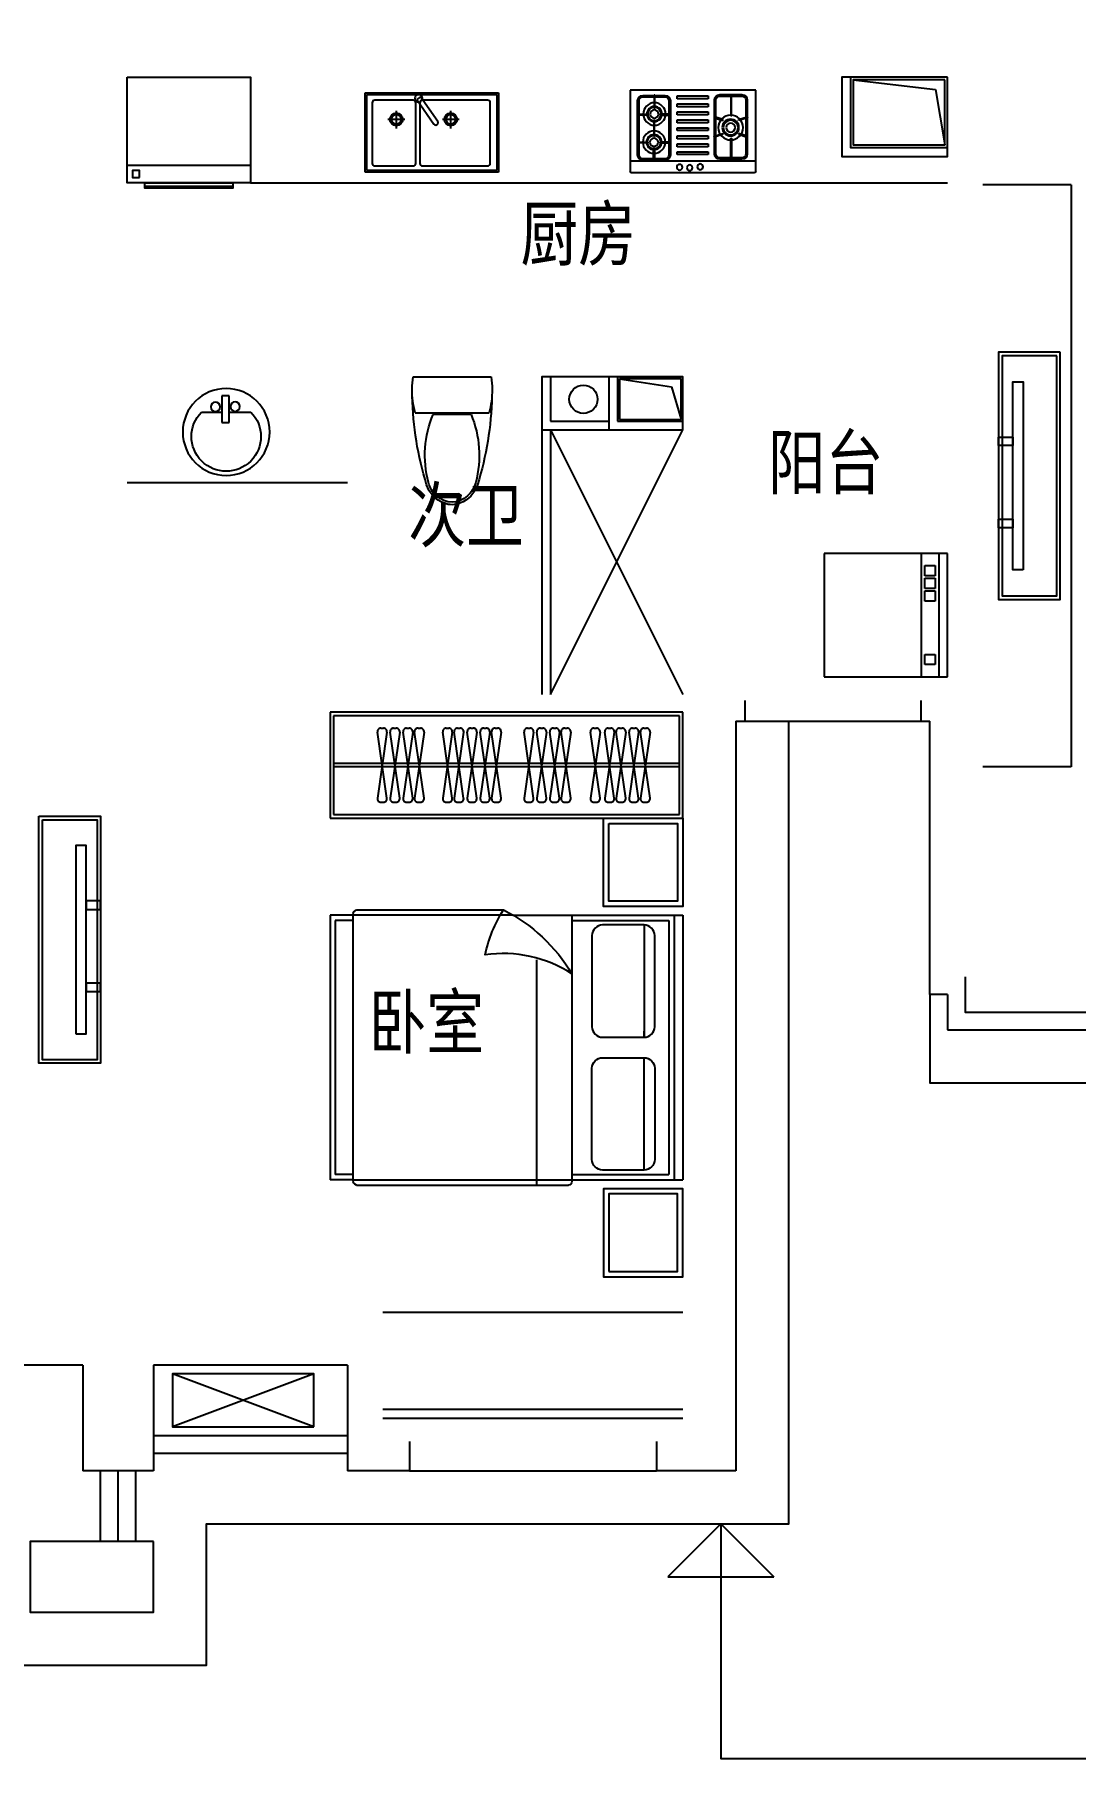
# Model space of a CAD drawing. Extents: x 544659 to 588977, y -8328 to 21775.
# Drawn here: x 570102 to 576002, y 2895 to 12666 of the extents above; entities that cross this region are included whole.
import ezdxf

# ---------------------------------------------------------------- set-up
doc = ezdxf.new("R2010")
doc.units = 0
doc.header["$LTSCALE"] = 1000
doc.header["$MEASUREMENT"] = 0
doc.linetypes.add('CONTINOUS', pattern=[0])
doc.layers.get('0').update_dxf_attribs({"color": 254, "linetype": 'CONTINUOUS'})
for name, color, linetype in [('DIM_ELEV', 3, 'CONTINUOUS'), ('J家具', 25, 'CONTINUOUS'), ('LVTRY', 6, 'CONTINUOUS'), ('PUB STRM', 4, 'CONTINUOUS'), ('TEXT', 7, 'CONTINUOUS'), ('WALL', 9, 'CONTINUOUS'), ('WINDOW', 4, 'CONTINUOUS'), ('保温层', 42, 'CONTINUOUS'), ('剖面墙线', 254, 'CONTINUOUS'), ('栏杆', 2, 'CONTINUOUS'), ('看线', 157, 'CONTINUOUS'), ('空调', 231, 'CONTINOUS'), ('空调百叶', 35, 'CONTINUOUS')]:
    doc.layers.add(name, color=color, linetype=linetype)
doc.styles.add('-黑体', font='SIMHEI.TTF', dxfattribs={"width": 0.8})
doc.styles.add('DIM_FONT', font='SIMPLEX.shx', dxfattribs={"width": 0.8})

# ---------------------------------------------------------------- blocks, each defined once
blk = doc.blocks.new('d2')
at = {"layer": 'LVTRY'}
blk.add_line((350, -500), (-350, -500), dxfattribs=at)
for points in [[(350, 0), (-350, 0), (-350, -600), (350, -600)], [(280, -570), (280, -530), (320, -530), (320, -570)], [(-250, -620), (250, -620), (250, -600), (-250, -600)], [(-250, -620), (-250, -630), (250, -630), (250, -620)]]:
    blk.add_lwpolyline(points, close=True, dxfattribs=at)
blk = doc.blocks.new('ds')
at = {"layer": 'J家具', "ltscale": 0.5}
blk.add_lwpolyline([(0, -700), (350, -700), (350, 700), (0, 700)], close=True, dxfattribs=at)
at = {"layer": 'J家具', "color": 251, "ltscale": 40}
for points in [[(20, -680), (330, -680), (330, 680), (20, 680)], [(210, 533.1), (268.1, 533.1), (268.1, -533.1), (210, -533.1)], [(268.1, 294.4), (350, 294.4), (350, 246.5), (268.1, 246.5)], [(268.1, -171.9), (350, -171.9), (350, -219.9), (268.1, -219.9)]]:
    blk.add_lwpolyline(points, close=True, dxfattribs=at)
blk = doc.blocks.new('c04')
at = {"layer": 'J家具'}
for p, q in [((-750, -629.1), (-750, 0)), ((750, 0), (-750, 0)), ((750, -962.3), (750, 0)), ((750, -50), (-750, -50)), ((720, -80), (-720, -80)), ((-720, -629.1), (-720, -80)), ((720, -629.1), (720, -80)), ((-694.5, -219.9), (-57.8, -219.9)), ((57.8, -219.9), (92.2, -219.9)), ((694.5, -219.9), (57.8, -219.9)), ((-780, -1850), (-780, -649.1)), ((750, -629.1), (-760, -629.1)), ((-750, -1870), (-750, -629.1)), ((497.4, -829.5), (-780, -829.5)), ((750, -962.3), (750, -1870)), ((780, -1850), (780, -1017.1)), ((750, -1870), (-750, -1870)), ((-750, -1870), (-750, -2000)), ((-720, -1870), (-720, -1970)), ((720, -1870), (720, -1970)), ((750, -1870), (750, -2000)), ((750, -2000), (-750, -2000)), ((720, -1970), (-720, -1970))]:
    blk.add_line(p, q, dxfattribs=at)
for points in [[(-1300, -450), (-1300, 0), (-800, 0), (-800, -450), (-1300, -450), (-1300, -370)], [(1300, -450), (1300, 0), (800, 0), (800, -450), (1300, -450), (1300, -370)]]:
    blk.add_lwpolyline(points, dxfattribs=at)
for points in [[(-1270, -420), (-1270, -30), (-830, -30), (-830, -420)], [(1270, -420), (1270, -30), (830, -30), (830, -420)]]:
    blk.add_lwpolyline(points, close=True, dxfattribs=at)
for points in [[(-694.5, -219.9), (-694.5, -455.3, 0.414214), (-634.5, -515.3), (-117.8, -515.3, 0.414214), (-57.8, -455.3), (-57.8, -219.9, 0.414214), (-117.8, -159.9), (-634.5, -159.9, 0.414214)], [(694.5, -219.9), (694.5, -455.3, -0.414214), (634.5, -515.3), (117.8, -515.3, -0.414214), (57.8, -455.3), (57.8, -219.9, -0.414214), (117.8, -159.9), (634.5, -159.9, -0.414214)]]:
    blk.add_lwpolyline(points, format="xyb", close=True, dxfattribs=at)
blk.add_lwpolyline([(417.4, -629.1, -0.180302), (525.4, -1120.8, 0.088637), (779.9, -1017.1, -28871.271551)], format="xyb", dxfattribs=at)
for centre, radius, start, end in [((-760, -649.1), 20, 90, 180), ((-63.3, -1441.5), 944, 26.72269, 59.39253), ((-751.2, -1839.4), 30.7, 200.30826, 272.31161), ((751.2, -1839.3), 30.7, 267.68478, 339.64336)]:
    blk.add_arc(centre, radius, start, end, dxfattribs=at)
blk = doc.blocks.new('xc1')
at = {"layer": 'LVTRY'}
for p, q in [((-378.5, 0), (-378.5, 450)), ((-378.5, 450), (378.5, 450)), ((378.5, 450), (378.5, 0)), ((378.5, 0), (-378.5, 0))]:
    blk.add_line(p, q, dxfattribs=at)
at = {"layer": 'LVTRY', "color": 251}
for p, q in [((-368.5, 10), (-368.5, 440)), ((-368.5, 440), (368.5, 440)), ((-337.8, 393.4), (-337.8, 50.3)), ((-105.5, 408.4), (-322.8, 408.4)), ((-90.5, 50.3), (-90.5, 393.4)), ((-63.5, 426.6), (-85.2, 411.4)), ((-85.2, 411.4), (11.6, 273.1)), ((-67.9, 393.4), (-67.9, 50.3)), ((33.3, 288.3), (-63.5, 426.6)), ((316.1, 408.4), (-52.9, 408.4)), ((331.1, 50.3), (331.1, 393.4)), ((368.5, 440), (368.5, 10)), ((-152.6, 299.6), (-248.6, 299.6)), ((-200.8, 248.1), (-200.8, 348.3)), ((155.8, 299.6), (59.8, 299.6)), ((107.6, 248.1), (107.6, 348.3)), ((368.5, 10), (-368.5, 10)), ((-322.8, 35.3), (-105.5, 35.3)), ((-52.9, 35.3), (316.1, 35.3))]:
    blk.add_line(p, q, dxfattribs=at)
for centre, radius in [((-200.8, 299.6), 36.1), ((-200.8, 299.6), 27.1), ((107.6, 299.6), 36.1), ((107.6, 299.6), 27.1)]:
    blk.add_circle(centre, radius, dxfattribs=at)
for centre, radius, start, end in [((-322.8, 393.4), 15, 90, 180), ((-105.5, 393.4), 15, 0, 90), ((-74.3, 419), 21.7, 342.60679, 267.3353), ((-52.9, 393.4), 15, 90, 180), ((316.1, 393.4), 15, 0, 90), ((22.4, 280.7), 13.3, 214.97105, 34.97105), ((-322.8, 50.3), 15, 180, 270), ((-105.5, 50.3), 15, 270, 0), ((-52.9, 50.3), 15, 180, 270), ((316.1, 50.3), 15, 270, 0)]:
    blk.add_arc(centre, radius, start, end, dxfattribs=at)
blk = doc.blocks.new('m')
at = {"layer": 'LVTRY'}
for p, q in [((-355.8, 468.8), (355.8, 468.8)), ((-355.8, 10.2), (-355.8, 468.8)), ((355.8, 468.8), (355.8, 9.8)), ((-345.8, 0.2), (345.8, -0.2))]:
    blk.add_line(p, q, dxfattribs=at)
at = {"layer": 'LVTRY', "color": 251}
for p, q in [((-307.5, 413.8), (-307.5, 107.3)), ((-299.5, 413.8), (-299.5, 107.3)), ((-151.8, 443.8), (-277.5, 443.8)), ((-151.8, 435.8), (-277.5, 435.8)), ((-218.4, 441.2), (-213.8, 441.2)), ((-218.4, 323.4), (-218.4, 441.2)), ((-213.8, 441.2), (-213.8, 323.4)), ((-129.8, 107.3), (-129.8, 413.8)), ((-121.8, 107.3), (-121.8, 413.8)), ((89.6, 437.5), (-86.6, 437.5)), ((-86.6, 437.5), (-86.6, 420.8)), ((-86.6, 420.8), (89.6, 420.8)), ((89.6, 392.1), (-86.6, 392.1)), ((-86.6, 392.1), (-86.6, 375.5)), ((89.6, 420.8), (89.6, 437.5)), ((89.6, 375.5), (89.6, 392.1)), ((128.3, 409), (128.3, 102.6)), ((136.3, 409), (136.3, 102.6)), ((284, 439), (158.3, 439)), ((284, 431), (158.3, 431)), ((215.5, 441.1), (220.1, 441.1)), ((215.5, 365.4), (215.5, 441.1)), ((220.1, 441.1), (220.1, 365.4)), ((306, 102.6), (306, 409)), ((314, 102.6), (314, 409)), ((-307.4, 317.9), (-309, 313.1)), ((-309, 313.1), (-259.9, 297.2)), ((-258.3, 302), (-307.4, 317.9)), ((-259.9, 297.2), (-258.3, 302)), ((-213.8, 323.4), (-218.4, 323.4)), ((-171, 302), (-121.9, 317.9)), ((-169.4, 297.2), (-171, 302)), ((-120.3, 313.1), (-169.4, 297.2)), ((-121.9, 317.9), (-120.3, 313.1)), ((-86.6, 375.5), (89.6, 375.5)), ((89.6, 346.8), (-86.6, 346.8)), ((-86.6, 346.8), (-86.6, 330.1)), ((-86.6, 330.1), (89.6, 330.1)), ((89.6, 301.5), (-86.6, 301.5)), ((-86.6, 301.5), (-86.6, 284.8)), ((89.6, 330.1), (89.6, 346.8)), ((89.6, 284.8), (89.6, 301.5)), ((128.3, 332.6), (188.1, 332.6)), ((128.3, 328), (128.3, 332.6)), ((188.1, 328), (128.3, 328)), ((188.1, 332.6), (188.1, 328)), ((220.1, 365.4), (215.5, 365.4)), ((217.6, 301.5), (222.2, 301.5)), ((217.6, 206.6), (217.6, 301.5)), ((222.2, 301.5), (222.2, 206.6)), ((313.7, 332.6), (254, 332.6)), ((254, 332.6), (254, 328)), ((254, 328), (313.7, 328)), ((313.7, 328), (313.7, 332.6)), ((-309, 208), (-259.9, 224)), ((-307.4, 203.2), (-309, 208)), ((-258.3, 219.2), (-307.4, 203.2)), ((-259.9, 224), (-258.3, 219.2)), ((-213.8, 197.8), (-218.4, 197.8)), ((-218.4, 197.8), (-218.4, 79.9)), ((-213.8, 79.9), (-213.8, 197.8)), ((-169.4, 224), (-171, 219.2)), ((-171, 219.2), (-121.9, 203.2)), ((-120.3, 208), (-169.4, 224)), ((-121.9, 203.2), (-120.3, 208)), ((-86.6, 284.8), (89.6, 284.8)), ((89.6, 256.1), (-86.6, 256.1)), ((-86.6, 256.1), (-86.6, 239.5)), ((-86.6, 239.5), (89.6, 239.5)), ((89.6, 210.8), (-86.6, 210.8)), ((-86.6, 210.8), (-86.6, 194.1)), ((89.6, 239.5), (89.6, 256.1)), ((89.6, 194.1), (89.6, 210.8)), ((222.2, 206.6), (217.6, 206.6)), ((-86.6, 194.1), (89.6, 194.1)), ((89.6, 165.4), (-86.6, 165.4)), ((-86.6, 165.4), (-86.6, 148.8)), ((-86.6, 148.8), (89.6, 148.8)), ((89.6, 120.1), (-86.6, 120.1)), ((-86.6, 120.1), (-86.6, 103.5)), ((-86.6, 103.5), (89.6, 103.5)), ((89.6, 148.8), (89.6, 165.4)), ((89.6, 103.5), (89.6, 120.1)), ((128.3, 174.8), (188.1, 174.8)), ((128.3, 170.2), (128.3, 174.8)), ((188.1, 170.2), (128.3, 170.2)), ((188.1, 174.8), (188.1, 170.2)), ((223.3, 144.1), (218.7, 144.1)), ((218.7, 144.1), (218.7, 70.5)), ((223.3, 70.5), (223.3, 144.1)), ((313.7, 174.8), (254, 174.8)), ((254, 174.8), (254, 170.2)), ((254, 170.2), (313.7, 170.2)), ((313.7, 170.2), (313.7, 174.8)), ((355.8, 68.1), (-355.8, 68.1)), ((-277.5, 85.3), (-151.8, 85.3)), ((-277.5, 77.3), (-151.8, 77.3)), ((-218.4, 79.9), (-213.8, 79.9)), ((158.3, 80.6), (284, 80.6)), ((158.3, 72.6), (284, 72.6)), ((218.7, 70.5), (223.3, 70.5))]:
    blk.add_line(p, q, dxfattribs=at)
for centre, radius in [((218.9, 333.9), 63.7), ((-213.3, 257.1), 70.1), ((-213.3, 257.1), 47.3), ((-213.3, 257.1), 41.8), ((218.9, 333.9), 43), ((218.9, 333.9), 38), ((218.9, 333.9), 23), ((-213.3, 257.1), 25.3), ((221, 174), 63.7), ((221, 174), 43), ((221, 174), 38), ((221, 174), 23), ((-40.6, 34.4), 16.2), ((18.9, 29.6), 16.2), ((76.1, 32), 16.2)]:
    blk.add_circle(centre, radius, dxfattribs=at)
for centre, radius, start, end in [((-277.5, 413.8), 30, 90, 180), ((-277.5, 413.8), 22, 90, 180), ((-151.8, 413.8), 30, 0, 90), ((-151.8, 413.8), 22, 0, 90), ((158.3, 409), 30, 90, 180), ((158.3, 409), 22, 90, 180), ((284, 409), 30, 0, 90), ((284, 409), 22, 0, 90), ((-277.5, 107.3), 30, 180, 270), ((-277.5, 107.3), 22, 180, 270), ((-151.8, 107.3), 30, 270, 0), ((-151.8, 107.3), 22, 270, 0), ((158.3, 102.6), 30, 180, 270), ((158.3, 102.6), 22, 180, 270), ((284, 102.6), 30, 270, 0), ((284, 102.6), 22, 270, 0)]:
    blk.add_arc(centre, radius, start, end, dxfattribs=at)
at = {"layer": 'LVTRY'}
for centre, start, end in [((-345.8, 10.2), 180, 269.96104), ((345.8, 9.8), 269.96104, 0)]:
    blk.add_arc(centre, 10, start, end, dxfattribs=at)
blk = doc.blocks.new('x2')
at = {"layer": 'LVTRY'}
for p, q in [((-16.5, 204.7), (24.1, 204.7)), ((-16.5, 54.7), (-16.5, 204.7)), ((24.1, 204.7), (24.1, 54.7)), ((-16.5, 113.2), (-139.8, 113.2)), ((139.8, 113.2), (24.1, 113.2)), ((24.1, 54.7), (-16.5, 54.7))]:
    blk.add_line(p, q, dxfattribs=at)
for centre, radius in [((0, 0), 246.4), ((-50.8, 143.7), 26.7), ((61, 142.4), 26.7)]:
    blk.add_circle(centre, radius, dxfattribs=at)
blk.add_arc((0, -25.4), 196.9, 135.25267, 44.74733, dxfattribs=at)
at = {"layer": 'LVTRY', "style": 'DIM_FONT', "width": 0.8, "flags": 9}
for tag in ['YSIZE', 'XSIZE']:
    blk.add_attdef(tag, (4.6, 248.3), '', height=0.5, rotation=270, dxfattribs=at)
blk = doc.blocks.new('ma1')
at = {"layer": 'LVTRY'}
for p, q in [((220.8, 0), (-220.8, 0)), ((226.4, -50.2), (220.8, 0)), ((226.4, -102.2), (226.4, -50.2)), ((209.5, -202.5), (220.9, -151.6)), ((220.9, -151.6), (226.4, -102.2)), ((209.5, -202.5), (-209.5, -202.5)), ((-107.7, -211.8), (107.7, -211.8))]:
    blk.add_line(p, q, dxfattribs=at)
for centre, radius, start, end in [((236.2, -76.2), 463.3, 170.53768, 187.73995), ((1596.9, -70.5), 1822.9, 181.22237, 197.24774), ((236.2, -76.2), 463.3, 187.73995, 195.82198), ((-1596.9, -70.5), 1822.9, 342.75226, 358.77763), ((448.2, -443.4), 602.2, 157.37374, 194.77857), ((-448.2, -443.4), 602.2, 345.22143, 22.62626), ((12.2, -562.5), 163.6, 197.24774, 249.54761), ((23.3, -555.5), 162.7, 194.77857, 226.85426), ((0, -580.4), 128.7, 226.85426, 313.14574), ((-12.2, -562.5), 163.6, 290.45239, 342.75226), ((-23.3, -555.5), 162.7, 313.14574, 345.22143), ((0, -595.2), 128.7, 249.54761, 290.45239)]:
    blk.add_arc(centre, radius, start, end, dxfattribs=at)
blk = doc.blocks.new('xi')
at = {"layer": 'LVTRY'}
for p, q in [((-350, -700), (-350, 0)), ((-350, 0), (350, 0)), ((350, 0), (350, -700)), ((-350, -550), (350, -550)), ((-223.7, -571.6), (-281.2, -571.6)), ((-281.2, -571.6), (-281.2, -629.1)), ((-223.7, -629.1), (-223.7, -571.6)), ((-151.8, -571.6), (-209.3, -571.6)), ((-209.3, -571.6), (-209.3, -629.1)), ((-151.8, -629.1), (-151.8, -571.6)), ((-79.9, -571.6), (-137.4, -571.6)), ((-137.4, -571.6), (-137.4, -629.1)), ((-79.9, -629.1), (-79.9, -571.6)), ((279.6, -571.6), (222.1, -571.6)), ((222.1, -571.6), (222.1, -629.1)), ((279.6, -629.1), (279.6, -571.6)), ((-350, -650), (350, -650)), ((-281.2, -629.1), (-223.7, -629.1)), ((-209.3, -629.1), (-151.8, -629.1)), ((-137.4, -629.1), (-79.9, -629.1)), ((222.1, -629.1), (279.6, -629.1)), ((350, -700), (-350, -700))]:
    blk.add_line(p, q, dxfattribs=at)
blk = doc.blocks.new('1234')
at = {"layer": '空调'}
for p, q in [((134658.4, 155047.1), (133858.4, 154747.1)), ((134658.4, 154747.1), (133858.4, 155047.1))]:
    blk.add_line(p, q, dxfattribs=at)
blk.add_lwpolyline([(134658.4, 154747.1), (134658.4, 155047.1), (133858.4, 155047.1), (133858.4, 154747.1)], close=True, dxfattribs=at)
blk = doc.blocks.new('A$C15E4124F')
at = {"layer": 'WALL'}
for p, q in [((420, 300), (0, 300)), ((0, 300), (0, 0)), ((420, 300), (50, 300)), ((50, 300), (50, 50)), ((420, 50), (420, 300)), ((420, 0), (420, 300)), ((410, 290), (60, 290)), ((60, 290), (60, 60)), ((60, 290), (355.7, 245.1)), ((355.7, 245.1), (410, 60)), ((410, 60), (410, 290)), ((0, 0), (420, 0)), ((50, 50), (420, 50)), ((60, 60), (410, 60))]:
    blk.add_line(p, q, dxfattribs=at)
blk = doc.blocks.new('z1')
for p, q in [((-876078.1, -170359.7, -160.5), (-876023.8, -170044.6, -160.5)), ((-876543.8, -170414.6, -160.5), (-876078.1, -170359.7, -160.5))]:
    blk.add_line(p, q)
at = {"elevation": -160.5}
for points in [[(-876008.8, -170429.6), (-876608.8, -170429.6), (-876608.8, -169979.6), (-876008.8, -169979.6)], [(-876008.8, -170429.6), (-876558.8, -170429.6), (-876558.8, -170029.6), (-876008.8, -170029.6)], [(-876023.8, -170414.6), (-876543.8, -170414.6), (-876543.8, -170044.6), (-876023.8, -170044.6)]]:
    blk.add_lwpolyline(points, close=True, dxfattribs=at)
blk = doc.blocks.new('A$C56D712EF')
at = {"layer": '看线'}
blk.add_lwpolyline([(12900, 3600), (12900, 800), (16500, 800), (16500, 0), (21700, 0), (21700, 800), (25000, 800), (25000, 1700), (25000, 2000), (25000, 2000), (25000, 5350)], dxfattribs=at)

msp = doc.modelspace()

# ---------------------------------------------------------------- linework, layer by layer
at = {"layer": 'DIM_ELEV'}
for p, q in [((573991.8, 4224.8), (573691.8, 3924.8)), ((573991.8, 4224.8), (574291.8, 3924.8)), ((573691.8, 3924.8), (574291.8, 3924.8))]:
    msp.add_line(p, q, dxfattribs=at)
msp.add_lwpolyline([(573991.8, 4224.8), (573991.8, 2895.3), (583880.6, 2895.3)], dxfattribs=at)
at = {"layer": 'J家具'}
for p, q in [((575977.3, 11814.7), (575477.3, 11814.7)), ((575977.3, 11814.7), (575977.3, 8514.7)), ((573777.3, 8824.8), (571777.3, 8824.8)), ((571777.3, 8824.8), (571777.3, 8224.8)), ((573757.3, 8804.8), (571797.3, 8804.8)), ((571797.3, 8804.8), (571797.3, 8244.8)), ((573757.3, 8244.8), (573757.3, 8804.8)), ((573777.3, 8224.8), (573777.3, 8824.8)), ((572099.5, 8337.4), (572045.6, 8712.1)), ((572099.5, 8712.1), (572045.6, 8337.4)), ((572065.4, 8734.8), (572079.7, 8734.8)), ((572172.1, 8337.4), (572118.2, 8712.1)), ((572172.1, 8712.1), (572118.2, 8337.4)), ((572138, 8734.8), (572152.3, 8734.8)), ((572245.7, 8337.4), (572191.8, 8712.1)), ((572245.7, 8712.1), (572191.8, 8337.4)), ((572211.6, 8734.8), (572225.9, 8734.8)), ((572310.1, 8337.4), (572256.2, 8712.1)), ((572310.1, 8712.1), (572256.2, 8337.4)), ((572276, 8734.8), (572290.3, 8734.8)), ((572470.2, 8337.4), (572416.2, 8712.1)), ((572470.2, 8712.1), (572416.2, 8337.4)), ((572436, 8734.8), (572450.4, 8734.8)), ((572534.6, 8337.4), (572480.6, 8712.1)), ((572534.6, 8712.1), (572480.6, 8337.4)), ((572500.4, 8734.8), (572514.8, 8734.8)), ((572608.9, 8337.4), (572555, 8712.1)), ((572608.9, 8712.1), (572555, 8337.4)), ((572574.8, 8734.8), (572589.1, 8734.8)), ((572682.5, 8337.4), (572628.6, 8712.1)), ((572682.5, 8712.1), (572628.6, 8337.4)), ((572648.4, 8734.8), (572662.7, 8734.8)), ((572746.9, 8337.4), (572693, 8712.1)), ((572746.9, 8712.1), (572693, 8337.4)), ((572712.8, 8734.8), (572727.1, 8734.8)), ((572930.8, 8337.4), (572876.9, 8712.1)), ((572930.8, 8712.1), (572876.9, 8337.4)), ((572896.7, 8734.8), (572911, 8734.8)), ((573003.4, 8337.4), (572949.5, 8712.1)), ((573003.4, 8712.1), (572949.5, 8337.4)), ((572969.3, 8734.8), (572983.6, 8734.8)), ((573077, 8337.4), (573023.1, 8712.1)), ((573077, 8712.1), (573023.1, 8337.4)), ((573042.9, 8734.8), (573057.2, 8734.8)), ((573141.4, 8337.4), (573087.5, 8712.1)), ((573141.4, 8712.1), (573087.5, 8337.4)), ((573107.3, 8734.8), (573121.6, 8734.8)), ((573307.5, 8337.4), (573253.5, 8712.1)), ((573307.5, 8712.1), (573253.5, 8337.4)), ((573273.3, 8734.8), (573287.6, 8734.8)), ((573388.5, 8337.4), (573334.5, 8712.1)), ((573388.5, 8712.1), (573334.5, 8337.4)), ((573354.4, 8734.8), (573368.7, 8734.8)), ((573452.9, 8337.4), (573398.9, 8712.1)), ((573452.9, 8712.1), (573398.9, 8337.4)), ((573418.7, 8734.8), (573433.1, 8734.8)), ((573526.5, 8337.4), (573472.5, 8712.1)), ((573526.5, 8712.1), (573472.5, 8337.4)), ((573492.3, 8734.8), (573506.6, 8734.8)), ((573590.9, 8337.4), (573536.9, 8712.1)), ((573590.9, 8712.1), (573536.9, 8337.4)), ((573556.7, 8734.8), (573571, 8734.8)), ((573757.3, 8534.8), (571797.3, 8534.8)), ((573757.3, 8514.8), (571797.3, 8514.8)), ((575977.3, 8514.7), (575477.3, 8514.7)), ((572065.4, 8314.8), (572079.7, 8314.8)), ((572138, 8314.8), (572152.3, 8314.8)), ((572211.6, 8314.8), (572225.9, 8314.8)), ((572276, 8314.8), (572290.3, 8314.8)), ((572436, 8314.8), (572450.4, 8314.8)), ((572500.4, 8314.8), (572514.8, 8314.8)), ((572574.8, 8314.8), (572589.1, 8314.8)), ((572648.4, 8314.8), (572662.7, 8314.8)), ((572712.8, 8314.8), (572727.1, 8314.8)), ((572896.7, 8314.8), (572911, 8314.8)), ((572969.3, 8314.8), (572983.6, 8314.8)), ((573042.9, 8314.8), (573057.2, 8314.8)), ((573107.3, 8314.8), (573121.6, 8314.8)), ((573273.3, 8314.8), (573287.6, 8314.8)), ((573354.4, 8314.8), (573368.7, 8314.8)), ((573418.7, 8314.8), (573433.1, 8314.8)), ((573492.3, 8314.8), (573506.6, 8314.8)), ((573556.7, 8314.8), (573571, 8314.8)), ((571777.3, 8224.8), (573777.3, 8224.8)), ((571797.3, 8244.8), (573757.3, 8244.8))]:
    msp.add_line(p, q, dxfattribs=at)
for centre, start, end in [((572065.4, 8714.8), 90, 187.59464), ((572079.7, 8714.8), 352.40536, 90), ((572138, 8714.8), 90, 187.59464), ((572152.3, 8714.8), 352.40536, 90), ((572211.6, 8714.8), 90, 187.59464), ((572225.9, 8714.8), 352.40536, 90), ((572276, 8714.8), 90, 187.59464), ((572290.3, 8714.8), 352.40536, 90), ((572436, 8714.8), 90, 187.59464), ((572450.4, 8714.8), 352.40536, 90), ((572500.4, 8714.8), 90, 187.59464), ((572514.8, 8714.8), 352.40536, 90), ((572574.8, 8714.8), 90, 187.59464), ((572589.1, 8714.8), 352.40536, 90), ((572648.4, 8714.8), 90, 187.59464), ((572662.7, 8714.8), 352.40536, 90), ((572712.8, 8714.8), 90, 187.59464), ((572727.1, 8714.8), 352.40536, 90), ((572896.7, 8714.8), 90, 187.59464), ((572911, 8714.8), 352.40536, 90), ((572969.3, 8714.8), 90, 187.59464), ((572983.6, 8714.8), 352.40536, 90), ((573042.9, 8714.8), 90, 187.59464), ((573057.2, 8714.8), 352.40536, 90), ((573107.3, 8714.8), 90, 187.59464), ((573121.6, 8714.8), 352.40536, 90), ((573273.3, 8714.8), 90, 187.59464), ((573287.6, 8714.8), 352.40536, 90), ((573354.4, 8714.8), 90, 187.59464), ((573368.7, 8714.8), 352.40536, 90), ((573418.7, 8714.8), 90, 187.59464), ((573433.1, 8714.8), 352.40536, 90), ((573492.3, 8714.8), 90, 187.59464), ((573506.6, 8714.8), 352.40536, 90), ((573556.7, 8714.8), 90, 187.59464), ((573571, 8714.8), 352.40536, 90), ((572065.4, 8334.8), 172.40536, 270), ((572079.7, 8334.8), 270, 7.59464), ((572138, 8334.8), 172.40536, 270), ((572152.3, 8334.8), 270, 7.59464), ((572211.6, 8334.8), 172.40536, 270), ((572225.9, 8334.8), 270, 7.59464), ((572276, 8334.8), 172.40536, 270), ((572290.3, 8334.8), 270, 7.59464), ((572436, 8334.8), 172.40536, 270), ((572450.4, 8334.8), 270, 7.59464), ((572500.4, 8334.8), 172.40536, 270), ((572514.8, 8334.8), 270, 7.59464), ((572574.8, 8334.8), 172.40536, 270), ((572589.1, 8334.8), 270, 7.59464), ((572648.4, 8334.8), 172.40536, 270), ((572662.7, 8334.8), 270, 7.59464), ((572712.8, 8334.8), 172.40536, 270), ((572727.1, 8334.8), 270, 7.59464), ((572896.7, 8334.8), 172.40536, 270), ((572911, 8334.8), 270, 7.59464), ((572969.3, 8334.8), 172.40536, 270), ((572983.6, 8334.8), 270, 7.59464), ((573042.9, 8334.8), 172.40536, 270), ((573057.2, 8334.8), 270, 7.59464), ((573107.3, 8334.8), 172.40536, 270), ((573121.6, 8334.8), 270, 7.59464), ((573273.3, 8334.8), 172.40536, 270), ((573287.6, 8334.8), 270, 7.59464), ((573354.4, 8334.8), 172.40536, 270), ((573368.7, 8334.8), 270, 7.59464), ((573418.7, 8334.8), 172.40536, 270), ((573433.1, 8334.8), 270, 7.59464), ((573492.3, 8334.8), 172.40536, 270), ((573506.6, 8334.8), 270, 7.59464), ((573556.7, 8334.8), 172.40536, 270), ((573571, 8334.8), 270, 7.59464)]:
    msp.add_arc(centre, 20, start, end, dxfattribs=at)
at = {"layer": 'LVTRY'}
for p, q in [((571327.3, 11824.8), (575277.3, 11824.8)), ((572977.3, 10424.8), (572977.3, 8924.8)), ((573027.3, 10424.8), (573027.3, 8924.8)), ((573027.3, 10424.8), (573777.3, 8924.8)), ((573027.3, 8924.8), (573777.3, 10424.8)), ((571877.3, 10124.8), (570627.3, 10124.8))]:
    msp.add_line(p, q, dxfattribs=at)
at = {"layer": 'PUB STRM'}
msp.add_circle((573213.3, 10598.3), 80, dxfattribs=at)
at = {"layer": 'WALL'}
for p, q in [((573027.3, 10724.8), (573027.3, 10474.8)), ((573027.3, 10474.8), (573357.3, 10474.8)), ((573027.3, 10424.8), (573357.3, 10424.8))]:
    msp.add_line(p, q, dxfattribs=at)
msp.add_lwpolyline([(572977.3, 10424.8), (573777.3, 10424.8), (573777.3, 10724.8), (572977.3, 10724.8)], close=True, dxfattribs=at)
msp.add_lwpolyline([(575377.3, 7324.8), (575377.3, 7124.8), (576127.3, 7124.8), (576127.3, 7324.8)], dxfattribs=at)
at = {"layer": 'WINDOW'}
msp.add_line((572077.3, 5424.8), (573777.3, 5424.8), dxfattribs=at)
at = {"layer": '保温层'}
for p, q in [((574127.3, 8891.5), (574127.3, 8774.8)), ((575127.3, 8774.8), (575127.3, 8891.5)), ((574077.3, 8774.8), (574077.3, 4524.8)), ((574077.3, 8774.8), (574127.3, 8774.8)), ((575127.3, 8774.8), (575177.3, 8774.8)), ((575177.3, 7224.8), (575177.3, 8774.8)), ((575277.3, 7224.8), (575177.3, 7224.8)), ((575277.3, 7224.8), (575277.3, 7024.8)), ((575277.3, 7024.8), (576227.3, 7024.8)), ((570377.3, 5124.8), (569777.3, 5124.8)), ((570377.3, 5124.8), (570377.3, 4524.8)), ((571877.3, 5124.8), (570777.3, 5124.8)), ((570777.3, 5124.8), (570777.3, 4524.8)), ((571877.3, 5124.8), (571877.3, 4524.8)), ((572227.3, 4691.5), (572227.3, 4524.8)), ((573627.3, 4691.5), (573627.3, 4524.8)), ((570777.3, 4524.8), (570377.3, 4524.8)), ((572227.3, 4524.8), (571877.3, 4524.8)), ((574077.3, 4524.8), (573627.3, 4524.8))]:
    msp.add_line(p, q, dxfattribs=at)
msp.add_lwpolyline([(570777.3, 4124.8), (570077.3, 4124.8), (570077.3, 3724.8), (570777.3, 3724.8)], close=True, dxfattribs=at)
at = {"layer": '栏杆'}
for p, q in [((572077.3, 4874.8), (573777.3, 4874.8)), ((572077.3, 4824.8), (573777.3, 4824.8))]:
    msp.add_line(p, q, dxfattribs=at)
for points in [[(570477.3, 4124.8), (570477.3, 4524.8)], [(570577.3, 4124.8), (570577.3, 4524.8)], [(570677.3, 4124.8), (570677.3, 4524.8)]]:
    msp.add_lwpolyline(points, dxfattribs=at)
at = {"layer": '看线'}
for p, q in [((574127.3, 8774.8), (575127.3, 8774.8)), ((574377.3, 4224.8), (574377.3, 8774.8)), ((572227.3, 4524.8), (573627.3, 4524.8)), ((571077.3, 3424.8), (571077.3, 4224.8)), ((571077.3, 4224.8), (574377.3, 4224.8)), ((565877.3, 3424.8), (571077.3, 3424.8))]:
    msp.add_line(p, q, dxfattribs=at)
msp.add_lwpolyline([(575177.3, 7224.8), (575177.3, 6724.8), (587977.3, 6724.8), (587977.3, 12024.8), (588977.3, 12024.8), (588977.3, 17674.8), (575577.3, 17674.8)], dxfattribs=at)
at = {"layer": '空调百叶'}
for p, q in [((571877.3, 4724.8), (570777.3, 4724.8)), ((571877.3, 4624.8), (570777.3, 4624.8))]:
    msp.add_line(p, q, dxfattribs=at)

# ---------------------------------------------------------------- block references
at = {"layer": 'J家具', "rotation": 180}
msp.add_blockref('ds', (575916.1, 10164.7), dxfattribs=at)
at = {"layer": 'J家具', "xscale": -1}
for name, p, rotation in [('ds', (570127.3, 7535.7), 180), ('c04', (573777.3, 6924.8), 270)]:
    msp.add_blockref(name, p, dxfattribs=dict(at, rotation=rotation))
at = {"layer": 'LVTRY', "xscale": -1}
for name, p in [('d2', (570977.3, 12424.8)), ('m', (573834.5, 11881.3)), ('x2', (571188.9, 10413)), ('ma1', (572468.9, 10724.8))]:
    msp.add_blockref(name, p, dxfattribs=at)
at = {"layer": 'LVTRY'}
msp.add_blockref('xc1', (572354.1, 11885.3), dxfattribs=at)
at = {"layer": 'LVTRY', "xscale": -1, "rotation": 90}
msp.add_blockref('xi', (574577.3, 9374.8), dxfattribs=at)
at = {"layer": 'PUB STRM', "rotation": 1.067217057814492e-06}
msp.add_blockref('A$C15E4124F', (573357.3, 10424.8), dxfattribs=at)
msp.add_blockref('A$C15E4124F', (573357.3, 10424.8), dxfattribs=at)
at = {"layer": 'WALL', "xscale": -1, "rotation": 180}
msp.add_blockref('z1', (1451286.1, -158004.8, 160.5), dxfattribs=at)
at = {"layer": '剖面墙线'}
msp.add_blockref('A$C56D712EF', (549377.3, 3424.8), dxfattribs=at)
at = {"layer": '空调'}
msp.add_blockref('1234', (437026.9, -149971.2), dxfattribs=at)

# ---------------------------------------------------------------- texts
at = {"layer": 'J家具', "style": 'DIM_FONT', "width": 0.7, "flags": 9}
for tag, p, s in [('XSIZE', (572071.8, 8539.8, 0), '54'), ('YSIZE', (572072.1, 8539.8, 0), '450'), ('XSIZE', (572144.4, 8539.8, 0), '54'), ('YSIZE', (572144.7, 8539.8, 0), '450'), ('XSIZE', (572218, 8539.8, 0), '54'), ('YSIZE', (572218.3, 8539.8, 0), '450'), ('XSIZE', (572282.4, 8539.8, 0), '54'), ('YSIZE', (572282.7, 8539.8, 0), '450'), ('XSIZE', (572442.4, 8539.8, 0), '54'), ('YSIZE', (572442.8, 8539.8, 0), '450'), ('XSIZE', (572506.8, 8539.8, 0), '54'), ('YSIZE', (572507.1, 8539.8, 0), '450'), ('XSIZE', (572581.2, 8539.8, 0), '54'), ('YSIZE', (572581.5, 8539.8, 0), '450'), ('XSIZE', (572654.8, 8539.8, 0), '54'), ('YSIZE', (572655.1, 8539.8, 0), '450'), ('XSIZE', (572719.2, 8539.8, 0), '54'), ('YSIZE', (572719.5, 8539.8, 0), '450'), ('XSIZE', (572903.1, 8539.8, 0), '54'), ('YSIZE', (572903.4, 8539.8, 0), '450'), ('XSIZE', (572975.7, 8539.8, 0), '54'), ('YSIZE', (572976, 8539.8, 0), '450'), ('XSIZE', (573049.3, 8539.8, 0), '54'), ('YSIZE', (573049.6, 8539.8, 0), '450'), ('XSIZE', (573113.7, 8539.8, 0), '54'), ('YSIZE', (573114, 8539.8, 0), '450'), ('XSIZE', (573279.7, 8539.8, 0), '54'), ('YSIZE', (573280, 8539.8, 0), '450'), ('XSIZE', (573360.7, 8539.8, 0), '54'), ('YSIZE', (573361.1, 8539.8, 0), '450'), ('XSIZE', (573425.1, 8539.8, 0), '54'), ('YSIZE', (573425.5, 8539.8, 0), '450'), ('XSIZE', (573498.7, 8539.8, 0), '54'), ('YSIZE', (573499, 8539.8, 0), '450'), ('XSIZE', (573563.1, 8539.8, 0), '54'), ('YSIZE', (573563.4, 8539.8, 0), '450')]:
    msp.add_attdef(tag, p, s, height=0.5, rotation=180, dxfattribs=at)
at = {"layer": 'TEXT', "style": '-黑体', "width": 0.8}
for s, p in [('厨房', (572856.7, 11388)), ('阳台 ', (574259, 10091.3)), ('次卫', (572220.6, 9793)), ('卧室', (571996, 6919.7))]:
    msp.add_text(s, height=300, dxfattribs=at).set_placement(p)

doc.saveas('drawing.dxf')
